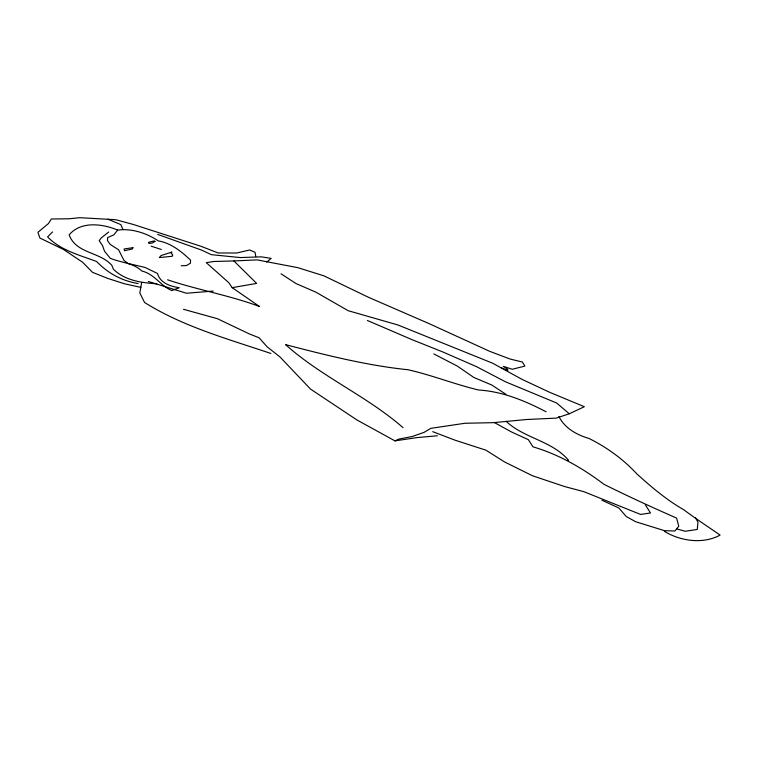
<?xml version="1.0" encoding="UTF-8"?>
<svg xmlns="http://www.w3.org/2000/svg" width="758" height="758" viewBox="0 0 758 758"><rect width="100%" height="100%" fill="white"/><g stroke="black" fill="none" stroke-linecap="round" stroke-linejoin="round"><path stroke-width="1.14" d="M141.68 282.459L139.823 292.958L144.56 302.48C183.313 326.774 227.912 338.93 270.881 353.474M494.301 422.509L511.527 431.975L528.373 439.697L532.969 446.832C559.016 454.468 582.523 468.112 604.069 484.381C627.994 496.272 652.231 507.367 676.61 518.102L678.77 526.204L674.895 530.988L664.614 530.714L664.368 531.349C680.627 541.212 703.064 544.386 720.1 535.101C707.991 526.63 695.711 518.766 683.877 509.812C666.708 500.043 651.643 487.242 637.023 474.072C623.417 459.32 607.016 447.428 589.07 438.494C576.762 434.865 564.918 428.355 558.873 416.521M181.181 265.764L186.449 265.584L190.457 263.178L190.552 260.155C181.55 251.561 171.005 243.062 158.299 240.892C146.493 233.094 131.854 228.215 117.689 230.091L113.814 234.876L107.598 237.605L107.503 240.627L110.232 244.427L118.608 249.799L123.971 260.43L128.036 263.433L145.214 267.498L157.512 273.486C160.042 282.98 170.474 286.467 179.191 287.708L171.867 290.598C160.507 285.813 154.48 274.008 141.822 271.013C133.143 262.713 120.806 262.713 110.242 258.26L104.547 251.286L102.529 245.573L99.184 240.665L101.231 237.946L108.65 232.033M52.586 231.948L47.612 236.894C60.545 250.367 79.599 255.086 96.56 261.501C108.252 273.392 121.365 280.687 138.145 283.587M266.712 262.069L271.203 258.402L261.396 256.848L240.352 257.568L211.311 254.669L201.6 250.102L157.626 234.383M183.55 309.311L217.423 318.711L249.145 333.842L259.103 337.784L267.138 346.813L279.967 356.933L310.505 389.081L357.065 420.046L394.965 440.881L398.746 439.119L412.181 436.513L424.139 432.335L430.828 428.336L464.938 423.267L493.202 422.67L526.592 419.515L556.201 418.122L569.258 413.773L584.361 406.714L550.204 392.549L521.921 379.313L492.643 363.215L397.903 324.974L348.197 310.704L315.707 292.076L296.046 283.577L281.019 273.78M232.185 287.652L256.63 283.416L233.89 260.932L213.946 261.491L206.242 262.638L228.84 282.734L232.185 287.652L259.416 306.459C229.437 295.326 197.847 289.954 167.603 279.806M394.965 440.881L416.966 437.612L437.385 435.774M567.372 460.362L568.472 460.201C551.938 440.701 524.309 438.446 506.164 421.344M213.244 291.072L186.459 293.242L148.284 281.474M233.89 260.932L257.142 259.89L297.847 267.669L323.874 275.827L368.758 297.43L428.611 323.41L489.782 351.361L510.125 359.046L522.385 362.03L524.896 366.095L512.256 369.26L503.274 366.351L507.509 369.118L507.917 370.425L501.36 367.782M156.754 283.824C141.282 282.753 125.013 280.574 113.406 269.223L111.777 265.253C99.535 251.533 76.34 253.873 69.139 234.904C80.812 220.853 102.643 223.733 117.689 230.091M546.101 411.802C524.915 400.726 502.582 391.488 478.45 389.982C454.696 384.287 431.965 375.163 408.126 369.762C366.446 365.441 326.006 355.132 285.605 344.663C321.582 376.916 366.768 395.951 403.038 427.654M140.874 287.386L124.558 283.795L107.863 278.461L92.504 272.321L82.736 262.353L63.644 249.553L39.909 238.04L37.9 232.327L48.465 223.544L51.307 219.005L69.054 218.778L79.742 217.688L115.86 219.725L133.285 224.463L200.974 246.284L218.171 252.973L236.884 253.001L249.666 249.979L255.039 252.291L255.787 256.602M151.136 246.17L161.321 249.467M677.159 529.046L685.175 531.263L697.284 529.472L697.947 522.148L695.456 517.714M664.614 530.714L635.763 521.769L626.288 516.568L618.822 507.964L601.975 500.242M432.695 431.662L455.425 440.313L486.001 450.205L504.468 461.897L532.504 475.768L564.805 486.608L583.698 491.62L640.586 514.436L650.487 512.967L645.266 504.724M107.873 219.176L120.797 224.586L122.758 229.058M367.384 320.482L412.125 339.698L442.843 351.968L476.763 366.777L505.425 381.767L556.666 403.019L569.258 413.773M433.803 353.92L457.292 366.067L473.807 377.446L491.743 384.998L505.908 394.321M132.906 247.676L132.432 248.946L124.492 250.727L124.104 248.984L132.906 247.676M171.753 252.13L171.27 253.399L172.758 254.982L172.284 256.261L159.322 257.587L161.132 255.512L171.753 252.13M155.002 241.385L152.33 242.986L149.023 243.479L148.407 242.371L154.139 240.911L155.002 241.385"/></g></svg>
